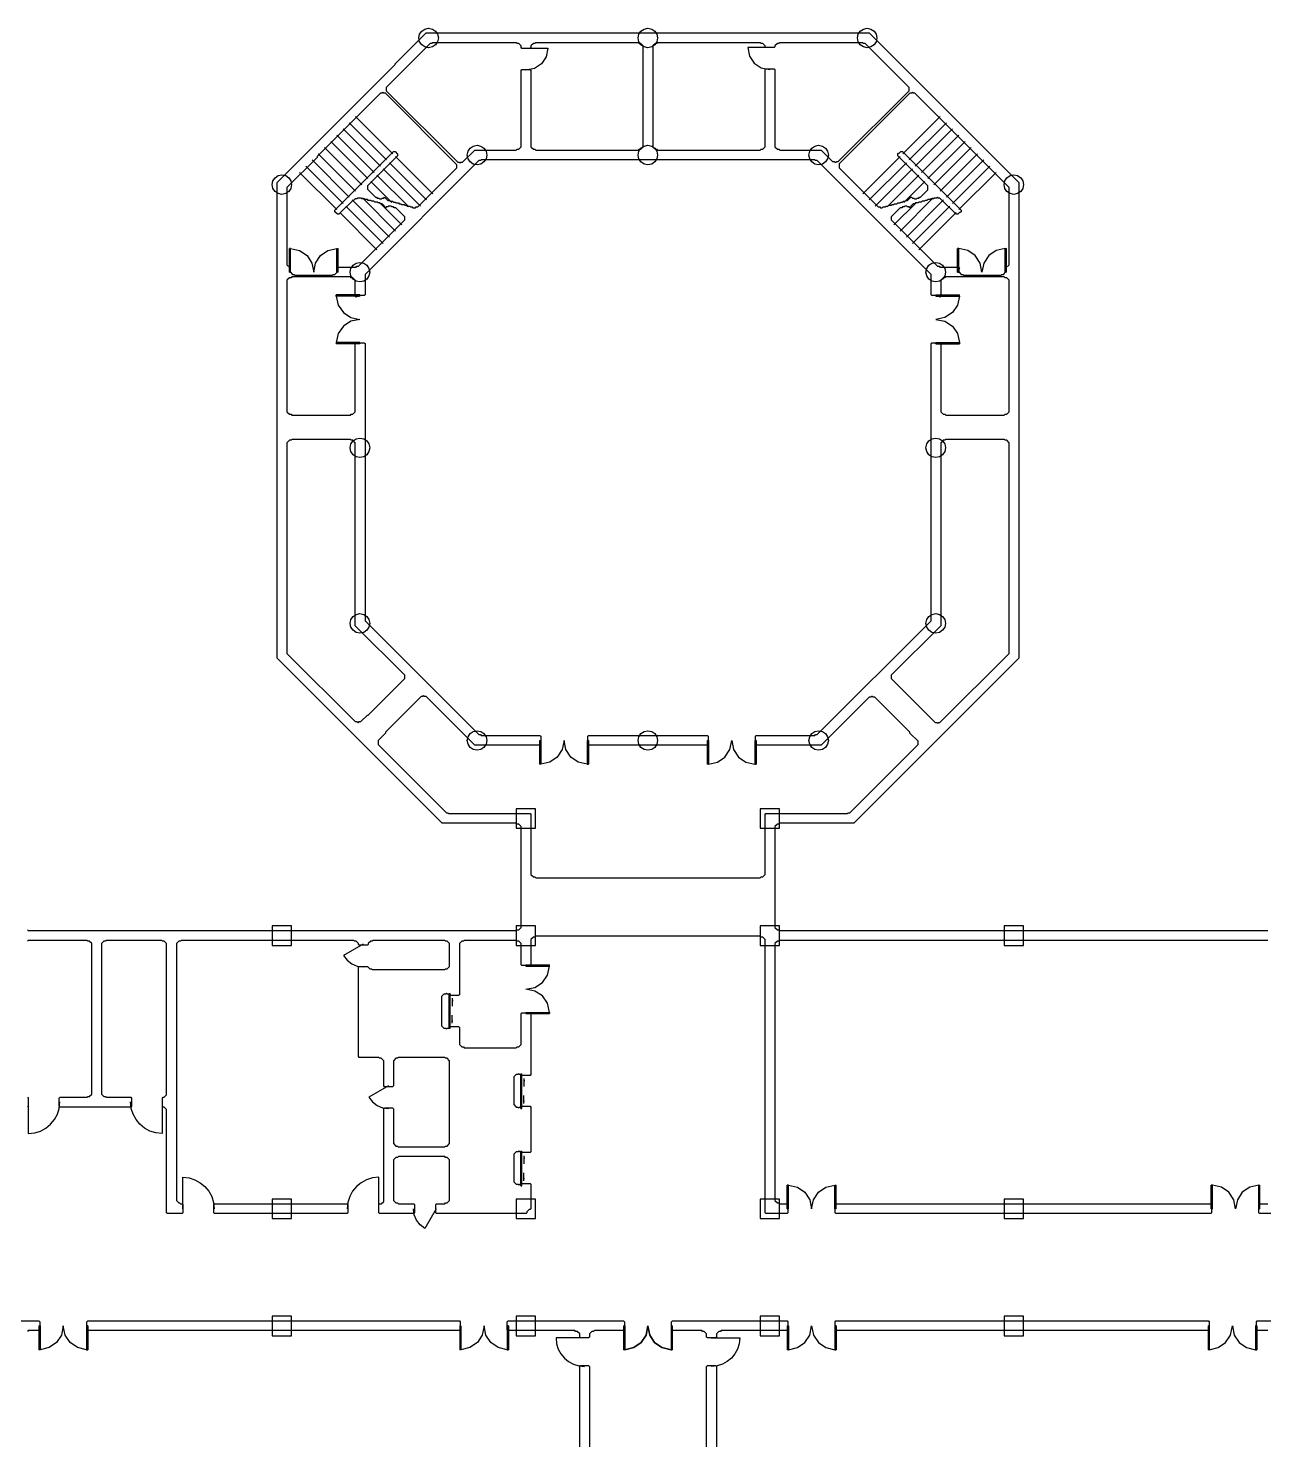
# Model space of a CAD drawing. Header units: metres. Extents: x 17250 to 146550, y 15000 to 99000.
# Drawn here: x 62852 to 100833, y 46300 to 89700 of the extents above; entities that cross this region are included whole.
import ezdxf

# ---------------------------------------------------------------- set-up
doc = ezdxf.new("R2010")
doc.units = ezdxf.units.M
for name, color, linetype in [('COL', 5, 'Continuous'), ('DOOR', 30, 'Continuous'), ('STAIR', 7, 'Continuous'), ('WALL', 8, 'Continuous')]:
    doc.layers.add(name, color=color, linetype=linetype)

msp = doc.modelspace()

# ---------------------------------------------------------------- linework, layer by layer
at = {"layer": 'COL'}
for points in [[(75459, 89400), (75435, 89283), (75371, 89188), (75276, 89124), (75159, 89100), (75042, 89124), (74947, 89188), (74883, 89283), (74859, 89400), (74883, 89517), (74947, 89612), (75042, 89676), (75159, 89700), (75276, 89676), (75371, 89612), (75435, 89517), (75459, 89400)], [(82200, 89400), (82176, 89283), (82112, 89188), (82017, 89124), (81900, 89100), (81783, 89124), (81688, 89188), (81624, 89283), (81600, 89400), (81624, 89517), (81688, 89612), (81783, 89676), (81900, 89700), (82017, 89676), (82112, 89612), (82176, 89517), (82200, 89400)], [(88941, 89400), (88917, 89283), (88853, 89188), (88758, 89124), (88641, 89100), (88524, 89124), (88429, 89188), (88365, 89283), (88341, 89400), (88365, 89517), (88429, 89612), (88524, 89676), (88641, 89700), (88758, 89676), (88853, 89612), (88917, 89517), (88941, 89400)], [(76950, 85800), (76926, 85683), (76862, 85588), (76767, 85524), (76650, 85500), (76533, 85524), (76438, 85588), (76374, 85683), (76350, 85800), (76374, 85917), (76438, 86012), (76533, 86076), (76650, 86100), (76767, 86076), (76862, 86012), (76926, 85917), (76950, 85800)], [(82200, 85800), (82176, 85683), (82112, 85588), (82017, 85524), (81900, 85500), (81783, 85524), (81688, 85588), (81624, 85683), (81600, 85800), (81624, 85917), (81688, 86012), (81783, 86076), (81900, 86100), (82017, 86076), (82112, 86012), (82176, 85917), (82200, 85800)], [(87450, 85800), (87426, 85683), (87362, 85588), (87267, 85524), (87150, 85500), (87033, 85524), (86938, 85588), (86874, 85683), (86850, 85800), (86874, 85917), (86938, 86012), (87033, 86076), (87150, 86100), (87267, 86076), (87362, 86012), (87426, 85917), (87450, 85800)], [(70950, 84891), (70926, 84774), (70862, 84679), (70767, 84615), (70650, 84591), (70533, 84615), (70438, 84679), (70374, 84774), (70350, 84891), (70374, 85008), (70438, 85103), (70533, 85167), (70650, 85191), (70767, 85167), (70862, 85103), (70926, 85008), (70950, 84891)], [(93450, 84891), (93426, 84774), (93362, 84679), (93267, 84615), (93150, 84591), (93033, 84615), (92938, 84679), (92874, 84774), (92850, 84891), (92874, 85008), (92938, 85103), (93033, 85167), (93150, 85191), (93267, 85167), (93362, 85103), (93426, 85008), (93450, 84891)], [(73350, 82200), (73326, 82083), (73262, 81988), (73167, 81924), (73050, 81900), (72933, 81924), (72838, 81988), (72774, 82083), (72750, 82200), (72774, 82317), (72838, 82412), (72933, 82476), (73050, 82500), (73167, 82476), (73262, 82412), (73326, 82317), (73350, 82200)], [(91050, 82200), (91026, 82083), (90962, 81988), (90867, 81924), (90750, 81900), (90633, 81924), (90538, 81988), (90474, 82083), (90450, 82200), (90474, 82317), (90538, 82412), (90633, 82476), (90750, 82500), (90867, 82476), (90962, 82412), (91026, 82317), (91050, 82200)], [(73350, 76800), (73326, 76683), (73262, 76588), (73167, 76524), (73050, 76500), (72933, 76524), (72838, 76588), (72774, 76683), (72750, 76800), (72774, 76917), (72838, 77012), (72933, 77076), (73050, 77100), (73167, 77076), (73262, 77012), (73326, 76917), (73350, 76800)], [(91050, 76800), (91026, 76683), (90962, 76588), (90867, 76524), (90750, 76500), (90633, 76524), (90538, 76588), (90474, 76683), (90450, 76800), (90474, 76917), (90538, 77012), (90633, 77076), (90750, 77100), (90867, 77076), (90962, 77012), (91026, 76917), (91050, 76800)], [(73350, 71400), (73326, 71283), (73262, 71188), (73167, 71124), (73050, 71100), (72933, 71124), (72838, 71188), (72774, 71283), (72750, 71400), (72774, 71517), (72838, 71612), (72933, 71676), (73050, 71700), (73167, 71676), (73262, 71612), (73326, 71517), (73350, 71400)], [(91050, 71400), (91026, 71283), (90962, 71188), (90867, 71124), (90750, 71100), (90633, 71124), (90538, 71188), (90474, 71283), (90450, 71400), (90474, 71517), (90538, 71612), (90633, 71676), (90750, 71700), (90867, 71676), (90962, 71612), (91026, 71517), (91050, 71400)], [(76950, 67800), (76926, 67683), (76862, 67588), (76767, 67524), (76650, 67500), (76533, 67524), (76438, 67588), (76374, 67683), (76350, 67800), (76374, 67917), (76438, 68012), (76533, 68076), (76650, 68100), (76767, 68076), (76862, 68012), (76926, 67917), (76950, 67800)], [(82200, 67800), (82176, 67683), (82112, 67588), (82017, 67524), (81900, 67500), (81783, 67524), (81688, 67588), (81624, 67683), (81600, 67800), (81624, 67917), (81688, 68012), (81783, 68076), (81900, 68100), (82017, 68076), (82112, 68012), (82176, 67917), (82200, 67800)], [(87450, 67800), (87426, 67683), (87362, 67588), (87267, 67524), (87150, 67500), (87033, 67524), (86938, 67588), (86874, 67683), (86850, 67800), (86874, 67917), (86938, 68012), (87033, 68076), (87150, 68100), (87267, 68076), (87362, 68012), (87426, 67917), (87450, 67800)], [(77850, 65100), (78450, 65100), (78450, 65700), (77850, 65700), (77850, 65100)], [(85950, 65100), (85950, 65700), (85350, 65700), (85350, 65100), (85950, 65100)], [(70350, 61500), (70950, 61500), (70950, 62100), (70350, 62100), (70350, 61500)], [(77850, 61500), (78450, 61500), (78450, 62100), (77850, 62100), (77850, 61500)], [(85950, 61500), (85950, 62100), (85350, 62100), (85350, 61500), (85950, 61500)], [(93450, 61500), (93450, 62100), (92850, 62100), (92850, 61500), (93450, 61500)], [(70350, 53100), (70950, 53100), (70950, 53700), (70350, 53700), (70350, 53100)], [(77850, 53100), (78450, 53100), (78450, 53700), (77850, 53700), (77850, 53100)], [(85950, 53100), (85950, 53700), (85350, 53700), (85350, 53100), (85950, 53100)], [(93450, 53100), (93450, 53700), (92850, 53700), (92850, 53100), (93450, 53100)], [(70350, 49500), (70950, 49500), (70950, 50100), (70350, 50100), (70350, 49500)], [(77850, 49500), (78450, 49500), (78450, 50100), (77850, 50100), (77850, 49500)], [(85950, 49500), (85950, 50100), (85350, 50100), (85350, 49500), (85950, 49500)], [(93450, 49500), (93450, 50100), (92850, 50100), (92850, 49500), (93450, 49500)]]:
    msp.add_lwpolyline(points, close=True, dxfattribs=at)
at = {"layer": 'DOOR'}
for points in [[(78150, 89086), (78829, 89086)], [(78829, 89086), (78776, 88822), (78630, 88606), (78414, 88461), (78150, 88407)], [(85650, 89106), (84971, 89106)], [(84971, 89106), (85024, 88842), (85170, 88626), (85386, 88480), (85650, 88427)], [(70880, 82200), (70880, 82931)], [(70918, 82931), (70880, 82931)], [(70918, 82931), (71196, 82868), (71423, 82710), (71575, 82480), (71630, 82200)], [(70918, 82200), (70918, 82931)], [(71630, 82200), (71686, 82480), (71838, 82710), (72064, 82868), (72343, 82931)], [(72343, 82200), (72343, 82931)], [(72343, 82931), (72380, 82931)], [(72380, 82200), (72380, 82931)], [(91420, 82200), (91420, 82931)], [(91457, 82931), (91420, 82931)], [(91457, 82200), (91457, 82931)], [(92170, 82200), (92114, 82480), (91962, 82710), (91736, 82868), (91457, 82931)], [(92882, 82931), (92604, 82868), (92377, 82710), (92225, 82480), (92170, 82200)], [(92882, 82200), (92882, 82931)], [(92882, 82931), (92920, 82931)], [(92920, 82200), (92920, 82931)], [(70880, 82200), (70918, 82200)], [(72380, 82200), (72343, 82200)], [(91420, 82200), (91457, 82200)], [(92920, 82200), (92882, 82200)], [(73050, 81498), (72319, 81498)], [(72319, 81461), (72319, 81498)], [(72319, 81461), (72382, 81182), (72540, 80956), (72770, 80804), (73050, 80748)], [(73050, 81461), (72319, 81461)], [(73050, 81498), (73050, 81461)], [(90750, 81498), (91481, 81498)], [(90750, 81498), (90750, 81461)], [(91481, 81461), (91418, 81182), (91260, 80956), (91030, 80804), (90750, 80748)], [(90750, 81461), (91481, 81461)], [(91481, 81461), (91481, 81498)], [(73050, 80748), (72770, 80693), (72540, 80541), (72382, 80314), (72319, 80036)], [(90750, 80748), (91030, 80693), (91260, 80541), (91418, 80314), (91481, 80036)], [(73050, 80036), (72319, 80036)], [(72319, 80036), (72319, 79998)], [(73050, 79998), (72319, 79998)], [(73050, 79998), (73050, 80036)], [(90750, 80036), (91481, 80036)], [(90750, 79998), (90750, 80036)], [(90750, 79998), (91481, 79998)], [(91481, 80036), (91481, 79998)], [(78572, 67800), (78572, 67069)], [(78572, 67800), (78609, 67800)], [(78609, 67800), (78609, 67069)], [(79322, 67800), (79266, 67520), (79114, 67290), (78888, 67132), (78609, 67069)], [(80034, 67069), (79756, 67132), (79529, 67290), (79377, 67520), (79322, 67800)], [(80034, 67800), (80034, 67069)], [(80072, 67800), (80034, 67800)], [(80072, 67800), (80072, 67069)], [(83728, 67800), (83728, 67069)], [(83728, 67800), (83766, 67800)], [(83766, 67069), (84044, 67132), (84271, 67290), (84423, 67520), (84478, 67800)], [(83766, 67800), (83766, 67069)], [(84478, 67800), (84534, 67520), (84686, 67290), (84912, 67132), (85191, 67069)], [(85191, 67800), (85191, 67069)], [(85228, 67800), (85191, 67800)], [(85228, 67800), (85228, 67069)], [(78609, 67069), (78572, 67069)], [(80034, 67069), (80072, 67069)], [(83766, 67069), (83728, 67069)], [(85191, 67069), (85228, 67069)], [(73150, 61540), (72544, 61190)], [(72544, 61190), (72656, 61044), (72800, 60934), (72967, 60864), (73150, 60840)], [(78150, 60903), (78881, 60903)], [(78150, 60903), (78150, 60865)], [(78150, 60865), (78881, 60865)], [(78150, 60153), (78430, 60209), (78660, 60361), (78818, 60587), (78881, 60865)], [(78881, 60865), (78881, 60903)], [(75792, 60023), (75827, 60023)], [(75792, 59490), (75792, 60023)], [(75827, 59490), (75827, 60023)], [(78881, 59440), (78818, 59719), (78660, 59945), (78430, 60097), (78150, 60153)], [(75827, 59490), (75792, 59490)], [(75792, 58956), (75792, 59490)], [(75827, 58956), (75827, 59490)], [(75885, 59875), (75885, 59629)], [(75885, 59875), (75899, 59790)], [(75899, 59790), (75885, 59790)], [(75885, 59104), (75885, 59350)], [(75899, 59190), (75885, 59190)], [(75885, 59104), (75899, 59190)], [(78150, 59440), (78881, 59440)], [(78150, 59403), (78150, 59440)], [(78150, 59403), (78881, 59403)], [(78881, 59440), (78881, 59403)], [(75792, 58956), (75827, 58956)], [(77992, 57556), (78027, 57556)], [(77992, 57022), (77992, 57556)], [(78027, 57022), (78027, 57556)], [(78085, 57408), (78085, 57162)], [(78085, 57408), (78099, 57322)], [(78099, 57322), (78085, 57322)], [(73930, 57187), (73324, 56837)], [(78027, 57022), (77992, 57022)], [(77992, 56489), (77992, 57022)], [(78027, 56489), (78027, 57022)], [(78085, 56637), (78085, 56883)], [(62855, 56686), (62855, 55716)], [(62855, 55716), (63050, 55735), (63232, 55792), (63397, 55881), (63540, 56000), (63659, 56143), (63748, 56308), (63805, 56490), (63825, 56686)], [(66971, 55716), (66775, 55735), (66593, 55792), (66428, 55881), (66285, 56000), (66166, 56143), (66077, 56308), (66020, 56490), (66001, 56686)], [(66971, 56686), (66971, 55716)], [(73324, 56837), (73436, 56690), (73580, 56580), (73747, 56511), (73930, 56487)], [(77992, 56489), (78027, 56489)], [(78099, 56723), (78085, 56723)], [(78085, 56637), (78099, 56723)], [(77992, 55178), (78027, 55178)], [(77992, 54645), (77992, 55178)], [(78027, 54645), (78027, 55178)], [(78085, 55030), (78085, 54785)], [(78085, 55030), (78099, 54945)], [(78099, 54945), (78085, 54945)], [(67600, 53400), (67600, 54370)], [(67600, 54370), (67795, 54350), (67977, 54294), (68142, 54204), (68286, 54086), (68404, 53942), (68494, 53778), (68550, 53595), (68570, 53400)], [(73629, 54370), (73433, 54350), (73251, 54294), (73086, 54204), (72943, 54086), (72824, 53942), (72735, 53778), (72678, 53595), (72659, 53400)], [(73629, 53400), (73629, 54370)], [(78027, 54645), (77992, 54645)], [(77992, 54112), (77992, 54645)], [(78027, 54112), (78027, 54645)], [(78085, 54260), (78085, 54506)], [(78099, 54345), (78085, 54345)], [(78085, 54260), (78099, 54345)], [(77992, 54112), (78027, 54112)], [(86184, 53400), (86184, 54131)], [(86221, 54131), (86184, 54131)], [(86221, 54131), (86500, 54068), (86726, 53910), (86878, 53680), (86934, 53400)], [(86221, 53400), (86221, 54131)], [(86934, 53400), (86989, 53680), (87141, 53910), (87368, 54068), (87646, 54131)], [(87646, 53400), (87646, 54131)], [(87646, 54131), (87684, 54131)], [(87684, 53400), (87684, 54131)], [(99216, 53400), (99216, 54131)], [(99254, 54131), (99216, 54131)], [(99254, 53400), (99254, 54131)], [(99966, 53400), (99911, 53680), (99759, 53910), (99532, 54068), (99254, 54131)], [(100679, 54131), (100400, 54068), (100174, 53910), (100022, 53680), (99966, 53400)], [(100679, 53400), (100679, 54131)], [(100679, 54131), (100716, 54131)], [(100716, 53400), (100716, 54131)], [(75045, 52794), (74899, 52906), (74789, 53050), (74719, 53217), (74695, 53400)], [(75395, 53400), (75045, 52794)], [(86184, 53400), (86221, 53400)], [(87684, 53400), (87646, 53400)], [(99216, 53400), (99254, 53400)], [(100716, 53400), (100679, 53400)], [(63180, 49800), (63180, 49069)], [(63180, 49800), (63218, 49800)], [(63218, 49800), (63218, 49069)], [(63930, 49800), (63874, 49520), (63722, 49290), (63496, 49132), (63218, 49069)], [(64643, 49069), (64364, 49132), (64138, 49290), (63986, 49520), (63930, 49800)], [(64643, 49800), (64643, 49069)], [(64680, 49800), (64643, 49800)], [(64680, 49800), (64680, 49069)], [(76116, 49800), (76116, 49069)], [(76116, 49800), (76154, 49800)], [(76154, 49800), (76154, 49069)], [(76866, 49800), (76811, 49520), (76659, 49290), (76432, 49132), (76154, 49069)], [(77579, 49069), (77300, 49132), (77074, 49290), (76922, 49520), (76866, 49800)], [(77579, 49800), (77579, 49069)], [(77616, 49800), (77579, 49800)], [(77616, 49800), (77616, 49069)], [(81150, 49800), (81150, 49069)], [(81150, 49800), (81187, 49800)], [(81150, 49800), (81150, 49069)], [(81150, 49800), (81187, 49800)], [(81150, 49800), (81150, 49069)], [(81150, 49800), (81187, 49800)], [(81150, 49800), (81150, 49069)], [(81150, 49800), (81187, 49800)], [(81187, 49069), (81466, 49132), (81692, 49290), (81844, 49520), (81900, 49800)], [(81187, 49800), (81187, 49069)], [(81187, 49800), (81187, 49069)], [(81900, 49800), (81844, 49520), (81692, 49290), (81466, 49132), (81187, 49069)], [(81187, 49800), (81187, 49069)], [(81900, 49800), (81844, 49520), (81692, 49290), (81466, 49132), (81187, 49069)], [(81187, 49069), (81466, 49132), (81692, 49290), (81844, 49520), (81900, 49800)], [(81187, 49800), (81187, 49069)], [(81900, 49800), (81956, 49520), (82108, 49290), (82334, 49132), (82612, 49069)], [(82612, 49069), (82334, 49132), (82108, 49290), (81956, 49520), (81900, 49800)], [(82612, 49069), (82334, 49132), (82108, 49290), (81956, 49520), (81900, 49800)], [(81900, 49800), (81956, 49520), (82108, 49290), (82334, 49132), (82612, 49069)], [(82612, 49800), (82612, 49069)], [(82650, 49800), (82612, 49800)], [(82612, 49800), (82612, 49069)], [(82650, 49800), (82612, 49800)], [(82612, 49800), (82612, 49069)], [(82650, 49800), (82612, 49800)], [(82612, 49800), (82612, 49069)], [(82650, 49800), (82612, 49800)], [(82650, 49800), (82650, 49069)], [(82650, 49800), (82650, 49069)], [(82650, 49800), (82650, 49069)], [(82650, 49800), (82650, 49069)], [(86184, 49800), (86184, 49069)], [(86184, 49800), (86221, 49800)], [(86221, 49069), (86500, 49132), (86726, 49290), (86878, 49520), (86934, 49800)], [(86221, 49800), (86221, 49069)], [(86934, 49800), (86989, 49520), (87141, 49290), (87368, 49132), (87646, 49069)], [(87646, 49800), (87646, 49069)], [(87684, 49800), (87646, 49800)], [(87684, 49800), (87684, 49069)], [(99120, 49800), (99120, 49069)], [(99120, 49800), (99157, 49800)], [(99157, 49069), (99436, 49132), (99662, 49290), (99814, 49520), (99870, 49800)], [(99157, 49800), (99157, 49069)], [(99870, 49800), (99926, 49520), (100078, 49290), (100304, 49132), (100582, 49069)], [(100582, 49800), (100582, 49069)], [(100620, 49800), (100582, 49800)], [(100620, 49800), (100620, 49069)], [(63218, 49069), (63180, 49069)], [(64643, 49069), (64680, 49069)], [(76154, 49069), (76116, 49069)], [(77579, 49069), (77616, 49069)], [(79950, 49430), (79077, 49430)], [(79077, 49430), (79095, 49254), (79146, 49090), (79226, 48942), (79333, 48813), (79462, 48706), (79610, 48626), (79774, 48575), (79950, 48557)], [(81187, 49069), (81150, 49069)], [(81187, 49069), (81150, 49069)], [(81187, 49069), (81150, 49069)], [(81187, 49069), (81150, 49069)], [(82612, 49069), (82650, 49069)], [(82612, 49069), (82650, 49069)], [(82612, 49069), (82650, 49069)], [(82612, 49069), (82650, 49069)], [(83850, 49430), (84723, 49430)], [(84723, 49430), (84705, 49254), (84654, 49090), (84574, 48942), (84467, 48813), (84338, 48706), (84190, 48626), (84026, 48575), (83850, 48557)], [(86221, 49069), (86184, 49069)], [(87646, 49069), (87684, 49069)], [(99157, 49069), (99120, 49069)], [(100582, 49069), (100620, 49069)]]:
    msp.add_lwpolyline(points, dxfattribs=at)
at = {"layer": 'STAIR'}
for p, q in [((74059, 85840), (72914, 86985)), ((89741, 85840), (90886, 86985)), ((73487, 85267), (72341, 86413)), ((73678, 85458), (72532, 86604)), ((73869, 85649), (72723, 86794)), ((89931, 85649), (91077, 86794)), ((90122, 85458), (91268, 86604)), ((90313, 85267), (91459, 86413)), ((73105, 84885), (71959, 86031)), ((73296, 85076), (72150, 86222)), ((90504, 85076), (91650, 86222)), ((90695, 84885), (91841, 86031)), ((72723, 84503), (71577, 85649)), ((72914, 84694), (71768, 85840)), ((73953, 85564), (75099, 84419)), ((74144, 85755), (75290, 84610)), ((89656, 85755), (88510, 84610)), ((89847, 85564), (88701, 84419)), ((90886, 84694), (92032, 85840)), ((91077, 84503), (92223, 85649)), ((72341, 84122), (71196, 85267)), ((72532, 84313), (71387, 85458)), ((73572, 85182), (74548, 84205)), ((73762, 85373), (74908, 84228)), ((90038, 85373), (88892, 84228)), ((90228, 85182), (89252, 84205)), ((91268, 84313), (92413, 85458)), ((91459, 84122), (92604, 85267)), ((73381, 84991), (74027, 84345)), ((90419, 84991), (89773, 84345)), ((72617, 84228), (73762, 83082)), ((72808, 84419), (73953, 83273)), ((73125, 84483), (74144, 83464)), ((73647, 84344), (74335, 83655)), ((90153, 84344), (89465, 83655)), ((90675, 84483), (89656, 83464)), ((90992, 84419), (89847, 83273)), ((91183, 84228), (90038, 83082)), ((72426, 84037), (73572, 82891)), ((91374, 84037), (90228, 82891))]:
    msp.add_line(p, q, dxfattribs=at)
at = {"layer": 'WALL'}
for points in [[(62830, 61980), (62855, 61955), (77855, 61955), (77880, 61980), (77930, 61980), (78005, 62055), (78005, 65155), (77930, 65230), (77880, 65230), (77855, 65255), (75580, 65255), (70505, 70330), (70505, 84955), (74130, 88580), (74130, 88605), (75080, 89555), (88705, 89555), (93305, 84955), (93305, 70330), (88230, 65255), (85955, 65255), (85930, 65230), (85880, 65230), (85805, 65155), (85805, 62055), (85880, 61980), (85930, 61980), (85955, 61955), (100955, 61955)], [(100955, 61655), (85955, 61655), (85930, 61630), (85880, 61630), (85805, 61555), (85805, 53655), (85880, 53580), (85930, 53580), (85955, 53555), (86180, 53555), (86205, 53530), (86205, 53280), (86180, 53255), (85530, 53255), (85505, 53280), (85505, 61680), (85430, 61755), (85380, 61755), (85355, 61780), (78455, 61780), (78430, 61755), (78380, 61755), (78305, 61680), (78305, 60905), (78280, 60880), (78030, 60880), (78005, 60905), (78005, 61555), (77930, 61630), (77880, 61630), (77855, 61655), (76255, 61655), (76230, 61630), (76180, 61630), (76105, 61555), (76105, 59980), (76080, 59955), (75830, 59955), (75780, 60005), (75730, 60005), (75705, 60030), (75680, 60005), (75630, 60005), (75555, 59930), (75555, 59030), (75630, 58955), (75680, 58955), (75705, 58930), (75730, 58955), (75780, 58955), (75830, 59005), (76080, 59005), (76105, 58980), (76105, 58455), (76180, 58380), (76230, 58380), (76255, 58355), (77855, 58355), (77880, 58380), (77930, 58380), (78005, 58455), (78005, 59405), (78030, 59430), (78280, 59430), (78305, 59405), (78305, 57530), (78280, 57505), (78030, 57505), (78005, 57530), (77955, 57530), (77930, 57555), (77905, 57530), (77855, 57530), (77780, 57455), (77780, 56605), (77855, 56530), (77905, 56530), (77930, 56505), (77955, 56530), (78005, 56530), (78030, 56555), (78280, 56555), (78305, 56530), (78305, 55155), (78280, 55130), (78030, 55130), (78005, 55155), (77955, 55155), (77930, 55180), (77905, 55155), (77855, 55155), (77780, 55080), (77780, 54230), (77855, 54155), (77905, 54155), (77930, 54130), (77955, 54155), (78005, 54155), (78030, 54180), (78280, 54180), (78305, 54155), (78305, 53405), (78280, 53380), (78255, 53380), (78180, 53305), (78180, 53280), (78155, 53255), (75405, 53255), (75380, 53280), (75380, 53530), (75405, 53555), (75655, 53555), (75680, 53580), (75730, 53580), (75805, 53655), (75805, 54905), (75730, 54980), (75680, 54980), (75655, 55005), (74230, 55005), (74205, 54980), (74155, 54980), (74080, 54905), (74080, 53655), (74155, 53580), (74205, 53580), (74230, 53555), (74705, 53555), (74730, 53530), (74730, 53280), (74705, 53255), (73655, 53255), (73630, 53280), (73630, 53530), (73655, 53555), (73705, 53555), (73780, 53630), (73780, 56480), (73805, 56505), (74055, 56505), (74080, 56480), (74080, 55405), (74155, 55330), (74205, 55330), (74230, 55305), (75655, 55305), (75680, 55330), (75730, 55330), (75805, 55405), (75805, 57955), (75730, 58030), (75680, 58030), (75655, 58055), (74230, 58055), (74205, 58030), (74155, 58030), (74080, 57955), (74080, 57180), (74055, 57155), (73805, 57155), (73780, 57180), (73780, 57955), (73705, 58030), (73655, 58030), (73630, 58055), (73030, 58055), (73005, 58080), (73005, 60830), (73030, 60855), (73280, 60855), (73355, 60780), (73405, 60780), (73430, 60755), (75655, 60755), (75680, 60780), (75730, 60780), (75805, 60855), (75805, 61555), (75730, 61630), (75680, 61630), (75655, 61655), (73455, 61655), (73430, 61630), (73380, 61630), (73305, 61555), (73305, 61530), (73280, 61505), (73030, 61505), (73005, 61530), (73005, 61555), (72930, 61630), (72880, 61630), (72855, 61655), (67555, 61655), (67530, 61630), (67480, 61630), (67405, 61555), (67405, 53655), (67480, 53580), (67505, 53580), (67530, 53555), (67580, 53555), (67605, 53530), (67605, 53280), (67580, 53255), (67130, 53255), (67105, 53280), (67105, 56455), (67030, 56530), (67005, 56530), (66980, 56555), (66980, 56805), (67005, 56830), (67030, 56830), (67105, 56905), (67105, 61555), (67030, 61630), (66980, 61630), (66955, 61655), (65255, 61655), (65230, 61630), (65180, 61630), (65105, 61555), (65105, 56930), (65180, 56855), (65230, 56855), (65255, 56830), (66005, 56830), (66030, 56805), (66030, 56555), (66005, 56530), (63830, 56530), (63805, 56555), (63805, 56805), (63830, 56830), (64655, 56830), (64680, 56855), (64730, 56855), (64805, 56930), (64805, 61555), (64730, 61630), (64680, 61630), (64655, 61655), (62855, 61655), (62830, 61630)], [(62830, 56830), (62855, 56805), (62855, 56555), (62830, 56530)], [(102205, 53255), (100705, 53255), (100680, 53280), (100680, 53530), (100705, 53555), (100955, 53555)], [(59005, 49955), (63180, 49955), (63205, 49930), (63205, 49680), (63180, 49655), (62855, 49655), (62830, 49630)], [(100955, 49655), (100630, 49655), (100605, 49680), (100605, 49930), (100630, 49955), (104805, 49955)], [(79805, 41055), (79805, 48555), (79830, 48580), (80080, 48580), (80105, 48555), (80105, 42855)], [(83705, 42855), (83705, 48555), (83730, 48580), (83980, 48580), (84005, 48555), (84005, 41055)]]:
    msp.add_lwpolyline(points, dxfattribs=at)
for points in [[(76105, 85580), (76130, 85555), (76155, 85580), (76205, 85580), (76580, 85955), (77855, 85955), (77880, 85980), (77930, 85980), (78005, 86055), (78005, 88405), (78030, 88430), (78280, 88430), (78305, 88405), (78305, 86055), (78380, 85980), (78430, 85980), (78455, 85955), (81605, 85955), (81630, 85980), (81680, 85980), (81755, 86055), (81755, 89155), (81680, 89230), (81630, 89230), (81605, 89255), (78455, 89255), (78430, 89230), (78380, 89230), (78305, 89155), (78305, 89105), (78280, 89080), (78030, 89080), (78005, 89105), (78005, 89155), (77930, 89230), (77880, 89230), (77855, 89255), (75280, 89255), (75255, 89230), (75205, 89230), (73855, 87880), (73855, 87780), (76055, 85580)], [(87630, 85605), (87655, 85580), (87680, 85580), (87705, 85605), (87755, 85605), (89930, 87780), (89930, 87880), (88580, 89230), (88530, 89230), (88505, 89255), (85955, 89255), (85930, 89230), (85880, 89230), (85805, 89155), (85805, 89130), (85780, 89105), (85530, 89105), (85505, 89130), (85505, 89155), (85430, 89230), (85380, 89230), (85355, 89255), (82205, 89255), (82180, 89230), (82130, 89230), (82055, 89155), (82055, 86055), (82130, 85980), (82180, 85980), (82205, 85955), (85355, 85955), (85380, 85980), (85430, 85980), (85505, 86055), (85505, 88430), (85530, 88455), (85780, 88455), (85805, 88430), (85805, 86055), (85880, 85980), (85930, 85980), (85955, 85955), (87230, 85955), (87580, 85605)], [(71030, 82130), (71055, 82105), (72205, 82105), (72230, 82130), (72280, 82130), (72355, 82205), (72355, 82305), (72330, 82330), (72355, 82355), (72930, 82355), (72955, 82380), (73005, 82380), (74430, 83805), (74430, 83905), (74155, 84180), (74105, 84180), (74080, 84205), (74030, 84205), (74005, 84230), (73930, 84230), (73905, 84205), (73855, 84205), (73830, 84180), (73805, 84205), (73805, 84230), (73730, 84305), (73680, 84305), (73655, 84330), (73605, 84330), (73580, 84355), (73505, 84355), (73480, 84380), (73405, 84380), (73380, 84405), (73305, 84405), (73280, 84430), (73205, 84430), (73180, 84455), (73105, 84455), (73080, 84480), (72980, 84480), (72955, 84455), (72905, 84455), (72855, 84405), (72830, 84405), (72405, 83980), (72355, 83980), (72280, 84055), (72280, 84105), (74080, 85905), (74130, 85905), (74205, 85830), (74205, 85780), (73280, 84855), (73280, 84755), (73530, 84505), (73555, 84505), (73580, 84480), (73630, 84480), (73655, 84455), (73705, 84455), (73730, 84480), (73780, 84480), (73805, 84505), (73905, 84405), (73955, 84405), (73980, 84380), (74055, 84380), (74080, 84355), (74130, 84355), (74155, 84330), (74230, 84330), (74255, 84305), (74305, 84305), (74330, 84280), (74405, 84280), (74430, 84255), (74480, 84255), (74505, 84230), (74580, 84230), (74605, 84205), (74655, 84205), (74680, 84180), (74755, 84180), (74780, 84205), (74830, 84205), (76030, 85405), (76030, 85505), (73830, 87705), (73780, 87705), (73755, 87730), (73730, 87705), (73680, 87705), (71730, 85755), (71730, 85730), (70805, 84805), (70805, 82430), (70905, 82330), (70905, 82205), (70980, 82130)], [(91580, 82130), (91605, 82105), (92755, 82105), (92780, 82130), (92830, 82130), (92905, 82205), (92905, 82330), (93005, 82430), (93005, 84805), (90105, 87705), (90055, 87705), (90030, 87730), (90005, 87705), (89955, 87705), (87780, 85530), (87780, 85405), (88980, 84205), (89030, 84205), (89055, 84180), (89105, 84180), (89130, 84205), (89205, 84205), (89230, 84230), (89280, 84230), (89305, 84255), (89380, 84255), (89405, 84280), (89455, 84280), (89480, 84305), (89555, 84305), (89580, 84330), (89655, 84330), (89680, 84355), (89730, 84355), (89755, 84380), (89805, 84380), (89830, 84405), (89880, 84405), (89980, 84505), (90005, 84505), (90030, 84480), (90080, 84480), (90105, 84455), (90155, 84455), (90180, 84480), (90230, 84480), (90255, 84505), (90280, 84505), (90505, 84730), (90505, 84855), (89580, 85780), (89580, 85830), (89605, 85855), (89630, 85855), (89680, 85905), (89730, 85905), (91530, 84105), (91530, 84055), (91505, 84030), (91480, 84030), (91430, 83980), (91380, 83980), (90880, 84480), (90830, 84480), (90805, 84505), (90780, 84480), (90705, 84480), (90680, 84455), (90605, 84455), (90580, 84430), (90505, 84430), (90480, 84405), (90430, 84405), (90405, 84380), (90330, 84380), (90305, 84355), (90230, 84355), (90205, 84330), (90130, 84330), (90105, 84305), (90055, 84305), (89980, 84230), (89980, 84205), (89955, 84180), (89930, 84205), (89880, 84205), (89855, 84230), (89805, 84230), (89780, 84205), (89730, 84205), (89705, 84180), (89655, 84180), (89380, 83905), (89380, 83805), (90805, 82380), (90855, 82380), (90880, 82355), (91455, 82355), (91480, 82330), (91455, 82305), (91455, 82205), (91530, 82130)], [(78430, 63605), (78455, 63580), (85355, 63580), (85380, 63605), (85430, 63605), (85505, 63680), (85505, 65530), (85530, 65555), (88030, 65555), (88055, 65580), (88105, 65580), (90205, 67680), (90205, 67780), (89955, 68030), (89955, 68055), (88880, 69130), (88830, 69130), (88805, 69155), (88780, 69155), (88755, 69130), (88705, 69130), (87230, 67655), (85230, 67655), (85205, 67680), (85205, 67930), (85230, 67955), (87030, 67955), (87055, 67980), (87105, 67980), (90605, 71480), (90605, 80005), (90630, 80030), (90880, 80030), (90905, 80005), (90905, 77905), (90980, 77830), (91030, 77830), (91055, 77805), (92855, 77805), (92880, 77830), (92930, 77830), (93005, 77905), (93005, 81955), (92930, 82030), (92880, 82030), (92855, 82055), (91055, 82055), (91030, 82030), (90980, 82030), (90905, 81955), (90905, 81455), (90880, 81430), (90855, 81455), (90805, 81455), (90780, 81480), (90630, 81480), (90605, 81505), (90605, 82130), (87105, 85630), (87055, 85630), (87030, 85655), (76780, 85655), (76755, 85630), (76705, 85630), (73205, 82130), (73205, 81505), (73180, 81480), (73030, 81480), (73005, 81455), (72955, 81455), (72930, 81430), (72905, 81455), (72905, 81955), (72830, 82030), (72780, 82030), (72755, 82055), (70955, 82055), (70930, 82030), (70880, 82030), (70805, 81955), (70805, 77905), (70880, 77830), (70930, 77830), (70955, 77805), (72755, 77805), (72780, 77830), (72830, 77830), (72905, 77905), (72905, 80005), (72930, 80030), (73180, 80030), (73205, 80005), (73205, 71480), (76705, 67980), (76755, 67980), (76780, 67955), (78580, 67955), (78605, 67930), (78605, 67680), (78580, 67655), (76580, 67655), (75080, 69155), (75030, 69155), (75005, 69180), (74980, 69155), (74930, 69155), (73830, 68055), (73830, 68030), (73605, 67805), (73605, 67680), (75705, 65580), (75755, 65580), (75780, 65555), (78280, 65555), (78305, 65530), (78305, 63680), (78380, 63605)], [(72955, 68380), (72980, 68355), (73005, 68355), (73030, 68380), (73080, 68380), (73280, 68580), (73305, 68580), (74430, 69705), (74430, 69805), (72905, 71330), (72905, 76955), (72830, 77030), (72780, 77030), (72755, 77055), (70955, 77055), (70930, 77030), (70880, 77030), (70805, 76955), (70805, 70480), (72905, 68380)], [(90780, 68355), (90805, 68330), (90830, 68355), (90880, 68355), (93005, 70480), (93005, 76955), (92930, 77030), (92880, 77030), (92855, 77055), (91055, 77055), (91030, 77030), (90980, 77030), (90905, 76955), (90905, 71330), (89380, 69805), (89380, 69705), (90730, 68355)], [(80080, 67655), (80055, 67680), (80055, 67930), (80080, 67955), (83730, 67955), (83755, 67930), (83755, 67680), (83730, 67655)], [(68580, 53255), (68555, 53280), (68555, 53530), (68580, 53555), (72655, 53555), (72680, 53530), (72680, 53280), (72655, 53255)], [(87680, 53255), (87655, 53280), (87655, 53530), (87680, 53555), (99205, 53555), (99230, 53530), (99230, 53280), (99205, 53255)], [(64680, 49655), (64655, 49680), (64655, 49930), (64680, 49955), (76105, 49955), (76130, 49930), (76130, 49680), (76105, 49655)], [(79830, 49430), (79805, 49455), (79805, 49555), (79730, 49630), (79680, 49630), (79655, 49655), (77605, 49655), (77580, 49680), (77580, 49930), (77605, 49955), (81155, 49955), (81180, 49930), (81180, 49680), (81155, 49655), (80255, 49655), (80230, 49630), (80180, 49630), (80105, 49555), (80105, 49455), (80080, 49430)], [(83730, 49430), (83705, 49455), (83705, 49555), (83630, 49630), (83580, 49630), (83555, 49655), (82655, 49655), (82630, 49680), (82630, 49930), (82655, 49955), (86180, 49955), (86205, 49930), (86205, 49680), (86180, 49655), (84155, 49655), (84130, 49630), (84080, 49630), (84005, 49555), (84005, 49455), (83980, 49430)], [(87680, 49655), (87655, 49680), (87655, 49930), (87680, 49955), (99130, 49955), (99155, 49930), (99155, 49680), (99130, 49655)]]:
    msp.add_lwpolyline(points, close=True, dxfattribs=at)

doc.saveas('drawing.dxf')
